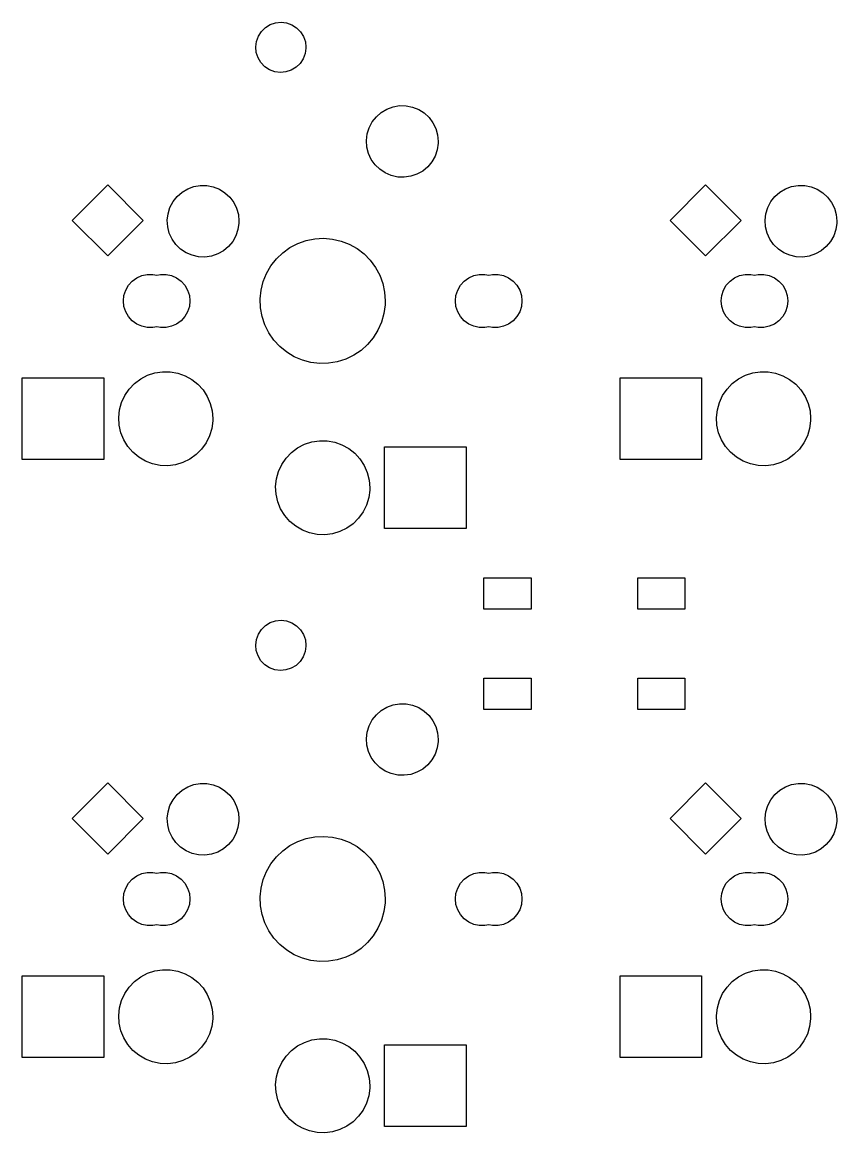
# Model space of a CAD drawing. Extents: x 62 to 249, y -153 to -61.
# Drawn here: x 61.67 to 87.63, y -114.51 to -79.13 of the extents above; entities that cross this region are included whole.
import ezdxf

# ---------------------------------------------------------------- set-up
doc = ezdxf.new("R2010")
doc.units = 0
doc.layers.add('BLACK', color=7, linetype='CONTINUOUS')

msp = doc.modelspace()

# ---------------------------------------------------------------- linework, layer by layer
at = {"layer": 'BLACK', "linetype": 'CONTINUOUS'}
for p, q in [((69.4222, -79.3029), (69.5741, -79.2094)), ((69.5741, -79.2094), (69.7429, -79.1519)), ((69.7429, -79.1519), (69.9203, -79.1333)), ((69.9203, -79.1333), (70.0974, -79.1544)), ((70.0974, -79.1544), (70.2654, -79.2142)), ((70.2654, -79.2142), (70.416, -79.3098)), ((69.1371, -79.7452), (69.1981, -79.5776)), ((69.1981, -79.5776), (69.2948, -79.4277)), ((69.2948, -79.4277), (69.4222, -79.3029)), ((70.416, -79.3098), (70.5417, -79.4364)), ((70.5417, -79.4364), (70.6362, -79.5876)), ((70.6362, -79.5876), (70.6948, -79.756)), ((69.1148, -79.9221), (69.1371, -79.7452)), ((69.1322, -80.0996), (69.1148, -79.9221)), ((70.6948, -79.756), (70.7147, -79.9333)), ((70.7147, -79.9333), (70.7144, -79.9556)), ((69.1885, -80.2688), (69.1322, -80.0996)), ((69.2809, -80.4214), (69.1885, -80.2688)), ((70.6262, -80.299), (70.5276, -80.4475)), ((70.6896, -80.1322), (70.6262, -80.299)), ((70.7144, -79.9556), (70.6896, -80.1322)), ((69.4048, -80.5497), (69.2809, -80.4214)), ((69.554, -80.6474), (69.4048, -80.5497)), ((69.7212, -80.7095), (69.554, -80.6474)), ((70.3984, -80.5705), (70.2452, -80.6618)), ((70.5276, -80.4475), (70.3984, -80.5705)), ((69.898, -80.7331), (69.7212, -80.7095)), ((70.0756, -80.7169), (69.898, -80.7331)), ((70.2452, -80.6618), (70.0756, -80.7169)), ((72.9579, -82.1442), (73.1152, -82.0063)), ((73.1152, -82.0063), (73.2949, -81.8993)), ((73.2949, -81.8993), (73.4912, -81.8269)), ((73.4912, -81.8269), (73.6973, -81.7915)), ((73.6973, -81.7915), (73.9065, -81.7943)), ((73.9065, -81.7943), (74.1116, -81.8351)), ((74.1116, -81.8351), (74.3059, -81.9126)), ((74.3059, -81.9126), (74.4828, -82.0242)), ((74.4828, -82.0242), (74.6364, -82.1662)), ((72.731, -82.4936), (72.8284, -82.3085)), ((72.8284, -82.3085), (72.9579, -82.1442)), ((74.6364, -82.1662), (74.7616, -82.3338)), ((74.7616, -82.3338), (74.8541, -82.5214)), ((72.6444, -82.9011), (72.669, -82.6934)), ((72.669, -82.6934), (72.731, -82.4936)), ((74.8541, -82.5214), (74.9109, -82.7227)), ((74.9109, -82.7227), (74.93, -82.931)), ((72.6581, -83.1098), (72.6444, -82.9011)), ((72.7096, -83.3125), (72.6581, -83.1098)), ((74.9284, -82.9908), (74.8984, -83.1978)), ((74.93, -82.931), (74.9284, -82.9908)), ((72.7971, -83.5025), (72.7096, -83.3125)), ((74.8312, -83.3959), (74.729, -83.5784)), ((74.8984, -83.1978), (74.8312, -83.3959)), ((72.9179, -83.6733), (72.7971, -83.5025)), ((73.0677, -83.8193), (72.9179, -83.6733)), ((73.2416, -83.9355), (73.0677, -83.8193)), ((74.5952, -83.7392), (74.4344, -83.873)), ((74.729, -83.5784), (74.5952, -83.7392)), ((73.4338, -84.0181), (73.2416, -83.9355)), ((73.6378, -84.0642), (73.4338, -84.0181)), ((73.8468, -84.0724), (73.6378, -84.0642)), ((74.0538, -84.0424), (73.8468, -84.0724)), ((74.2519, -83.9752), (74.0538, -84.0424)), ((74.4344, -83.873), (74.2519, -83.9752)), ((63.2679, -85.4487), (64.3993, -84.3173)), ((64.3993, -84.3173), (65.5307, -85.4487)), ((66.6079, -84.6842), (66.7652, -84.5463)), ((66.7652, -84.5463), (66.9449, -84.4393)), ((66.9449, -84.4393), (67.1412, -84.3669)), ((67.1412, -84.3669), (67.3473, -84.3315)), ((67.3473, -84.3315), (67.5565, -84.3343)), ((67.5565, -84.3343), (67.7616, -84.3751)), ((67.7616, -84.3751), (67.9559, -84.4526)), ((67.9559, -84.4526), (68.1328, -84.5642)), ((82.3179, -85.4487), (83.4493, -84.3173)), ((83.4493, -84.3173), (84.5807, -85.4487)), ((85.6579, -84.6842), (85.8152, -84.5463)), ((85.8152, -84.5463), (85.9949, -84.4393)), ((85.9949, -84.4393), (86.1912, -84.3669)), ((86.1912, -84.3669), (86.3973, -84.3315)), ((86.3973, -84.3315), (86.6065, -84.3343)), ((86.6065, -84.3343), (86.8116, -84.3751)), ((86.8116, -84.3751), (87.0059, -84.4526)), ((87.0059, -84.4526), (87.1828, -84.5642)), ((66.381, -85.0336), (66.4784, -84.8485)), ((66.4784, -84.8485), (66.6079, -84.6842)), ((68.1328, -84.5642), (68.2864, -84.7062)), ((68.2864, -84.7062), (68.4116, -84.8738)), ((68.4116, -84.8738), (68.5041, -85.0614)), ((85.431, -85.0336), (85.5284, -84.8485)), ((85.5284, -84.8485), (85.6579, -84.6842)), ((87.1828, -84.5642), (87.3364, -84.7062)), ((87.3364, -84.7062), (87.4616, -84.8738)), ((87.4616, -84.8738), (87.5541, -85.0614)), ((66.2944, -85.4411), (66.319, -85.2334)), ((66.319, -85.2334), (66.381, -85.0336)), ((68.5041, -85.0614), (68.5609, -85.2627)), ((85.3444, -85.4411), (85.369, -85.2334)), ((85.369, -85.2334), (85.431, -85.0336)), ((87.5541, -85.0614), (87.6109, -85.2627)), ((64.3993, -86.5801), (63.2679, -85.4487)), ((65.5307, -85.4487), (64.3993, -86.5801)), ((66.3081, -85.6498), (66.2944, -85.4411)), ((68.5784, -85.5308), (68.5484, -85.7378)), ((68.5609, -85.2627), (68.58, -85.471)), ((68.58, -85.471), (68.5784, -85.5308)), ((83.4493, -86.5801), (82.3179, -85.4487)), ((84.5807, -85.4487), (83.4493, -86.5801)), ((85.3581, -85.6498), (85.3444, -85.4411)), ((87.6284, -85.5308), (87.5984, -85.7378)), ((87.6109, -85.2627), (87.63, -85.471)), ((87.63, -85.471), (87.6284, -85.5308)), ((66.3596, -85.8525), (66.3081, -85.6498)), ((66.4471, -86.0425), (66.3596, -85.8525)), ((68.4812, -85.9359), (68.379, -86.1184)), ((68.5484, -85.7378), (68.4812, -85.9359)), ((85.4096, -85.8525), (85.3581, -85.6498)), ((85.4971, -86.0425), (85.4096, -85.8525)), ((87.5312, -85.9359), (87.429, -86.1184)), ((87.5984, -85.7378), (87.5312, -85.9359)), ((66.5679, -86.2133), (66.4471, -86.0425)), ((66.7177, -86.3593), (66.5679, -86.2133)), ((68.2452, -86.2792), (68.0844, -86.413)), ((68.379, -86.1184), (68.2452, -86.2792)), ((69.976, -86.4747), (70.2052, -86.3109)), ((70.2052, -86.3109), (70.4551, -86.1811)), ((70.4551, -86.1811), (70.7209, -86.0878)), ((70.7209, -86.0878), (70.9971, -86.0328)), ((70.9971, -86.0328), (71.2783, -86.0173)), ((71.2783, -86.0173), (71.5589, -86.0416)), ((71.5589, -86.0416), (71.8333, -86.1052)), ((71.8333, -86.1052), (72.096, -86.2069)), ((72.096, -86.2069), (72.3417, -86.3445)), ((85.6179, -86.2133), (85.4971, -86.0425)), ((85.7677, -86.3593), (85.6179, -86.2133)), ((87.2952, -86.2792), (87.1344, -86.413)), ((87.429, -86.1184), (87.2952, -86.2792)), ((66.8916, -86.4755), (66.7177, -86.3593)), ((67.0838, -86.5581), (66.8916, -86.4755)), ((67.2878, -86.6042), (67.0838, -86.5581)), ((67.4968, -86.6124), (67.2878, -86.6042)), ((67.7038, -86.5824), (67.4968, -86.6124)), ((67.9019, -86.5152), (67.7038, -86.5824)), ((68.0844, -86.413), (67.9019, -86.5152)), ((69.5979, -86.8903), (69.7722, -86.6691)), ((69.7722, -86.6691), (69.976, -86.4747)), ((72.3417, -86.3445), (72.5656, -86.5154)), ((72.5656, -86.5154), (72.7632, -86.7161)), ((85.9416, -86.4755), (85.7677, -86.3593)), ((86.1338, -86.5581), (85.9416, -86.4755)), ((86.3378, -86.6042), (86.1338, -86.5581)), ((86.5468, -86.6124), (86.3378, -86.6042)), ((86.7538, -86.5824), (86.5468, -86.6124)), ((86.9519, -86.5152), (86.7538, -86.5824)), ((87.1344, -86.413), (86.9519, -86.5152)), ((69.4564, -87.1338), (69.5979, -86.8903)), ((72.7632, -86.7161), (72.9305, -86.9426)), ((72.9305, -86.9426), (73.0642, -87.1905)), ((65.1776, -87.3787), (65.3216, -87.2741)), ((65.3216, -87.2741), (65.4841, -87.2017)), ((65.4841, -87.2017), (65.6581, -87.1648)), ((65.6581, -87.1648), (65.8359, -87.1648)), ((65.8359, -87.1648), (65.957, -87.1905)), ((65.957, -87.1905), (66.0781, -87.1648)), ((66.0781, -87.1648), (66.2559, -87.1648)), ((66.2559, -87.1648), (66.4299, -87.2017)), ((66.4299, -87.2017), (66.5924, -87.2741)), ((66.5924, -87.2741), (66.7364, -87.3787)), ((69.3507, -87.3949), (69.4564, -87.1338)), ((73.0642, -87.1905), (73.1617, -87.4547)), ((75.7576, -87.3787), (75.9016, -87.2741)), ((75.9016, -87.2741), (76.0641, -87.2017)), ((76.0641, -87.2017), (76.2381, -87.1648)), ((76.2381, -87.1648), (76.4159, -87.1648)), ((76.4159, -87.1648), (76.537, -87.1905)), ((76.537, -87.1905), (76.6581, -87.1648)), ((76.6581, -87.1648), (76.8359, -87.1648)), ((76.8359, -87.1648), (77.0099, -87.2017)), ((77.0099, -87.2017), (77.1724, -87.2741)), ((77.1724, -87.2741), (77.3164, -87.3787)), ((84.2276, -87.3787), (84.3715, -87.2741)), ((84.3715, -87.2741), (84.5341, -87.2017)), ((84.5341, -87.2017), (84.7081, -87.1648)), ((84.7081, -87.1648), (84.8859, -87.1648)), ((84.8859, -87.1648), (85.007, -87.1905)), ((85.007, -87.1905), (85.1281, -87.1648)), ((85.1281, -87.1648), (85.3059, -87.1648)), ((85.3059, -87.1648), (85.4799, -87.2017)), ((85.4799, -87.2017), (85.6424, -87.2741)), ((85.6424, -87.2741), (85.7864, -87.3787)), ((64.9147, -87.8341), (64.9697, -87.6649)), ((64.9697, -87.6649), (65.0586, -87.5109)), ((65.0586, -87.5109), (65.1776, -87.3787)), ((66.7364, -87.3787), (66.8554, -87.5109)), ((66.8554, -87.5109), (66.9443, -87.6649)), ((66.9443, -87.6649), (66.9993, -87.8341)), ((69.2541, -87.9484), (69.2828, -87.6682)), ((69.2828, -87.6682), (69.3507, -87.3949)), ((73.1617, -87.4547), (73.221, -87.7301)), ((73.221, -87.7301), (73.2409, -88.011)), ((75.4947, -87.8341), (75.5497, -87.6649)), ((75.5497, -87.6649), (75.6386, -87.5109)), ((75.6386, -87.5109), (75.7576, -87.3787)), ((77.3164, -87.3787), (77.4354, -87.5109)), ((77.4354, -87.5109), (77.5243, -87.6649)), ((77.5243, -87.6649), (77.5793, -87.8341)), ((83.9647, -87.8341), (84.0197, -87.6649)), ((84.0197, -87.6649), (84.1086, -87.5109)), ((84.1086, -87.5109), (84.2276, -87.3787)), ((85.7864, -87.3787), (85.9054, -87.5109)), ((85.9054, -87.5109), (85.9943, -87.6649)), ((85.9943, -87.6649), (86.0493, -87.8341)), ((64.8961, -88.011), (64.9147, -87.8341)), ((64.9147, -88.1879), (64.8961, -88.011)), ((66.9993, -87.8341), (67.0179, -88.011)), ((67.0179, -88.011), (66.9993, -88.1879)), ((69.2651, -88.2298), (69.2541, -87.9484)), ((73.2409, -88.011), (73.237, -88.1362)), ((75.4761, -88.011), (75.4947, -87.8341)), ((75.4947, -88.1879), (75.4761, -88.011)), ((77.5793, -87.8341), (77.5979, -88.011)), ((77.5979, -88.011), (77.5793, -88.1879)), ((83.9461, -88.011), (83.9647, -87.8341)), ((83.9647, -88.1879), (83.9461, -88.011)), ((86.0493, -87.8341), (86.0679, -88.011)), ((86.0679, -88.011), (86.0493, -88.1879)), ((64.9697, -88.3571), (64.9147, -88.1879)), ((65.0586, -88.5111), (64.9697, -88.3571)), ((66.9443, -88.3571), (66.8554, -88.5111)), ((66.9993, -88.1879), (66.9443, -88.3571)), ((69.3157, -88.5069), (69.2651, -88.2298)), ((73.1995, -88.4153), (73.123, -88.6864)), ((73.237, -88.1362), (73.1995, -88.4153)), ((75.5497, -88.3571), (75.4947, -88.1879)), ((75.6386, -88.5111), (75.5497, -88.3571)), ((77.5243, -88.3571), (77.4354, -88.5111)), ((77.5793, -88.1879), (77.5243, -88.3571)), ((84.0197, -88.3571), (83.9647, -88.1879)), ((84.1086, -88.5111), (84.0197, -88.3571)), ((85.9943, -88.3571), (85.9054, -88.5111)), ((86.0493, -88.1879), (85.9943, -88.3571)), ((65.1776, -88.6433), (65.0586, -88.5111)), ((65.3216, -88.7479), (65.1776, -88.6433)), ((65.4841, -88.8203), (65.3216, -88.7479)), ((66.5924, -88.7479), (66.4299, -88.8203)), ((66.7364, -88.6433), (66.5924, -88.7479)), ((66.8554, -88.5111), (66.7364, -88.6433)), ((69.4049, -88.774), (69.3157, -88.5069)), ((69.5308, -89.026), (69.4049, -88.774)), ((73.123, -88.6864), (73.0091, -88.944)), ((75.7576, -88.6433), (75.6386, -88.5111)), ((75.9016, -88.7479), (75.7576, -88.6433)), ((76.0641, -88.8203), (75.9016, -88.7479)), ((77.1724, -88.7479), (77.0099, -88.8203)), ((77.3164, -88.6433), (77.1724, -88.7479)), ((77.4354, -88.5111), (77.3164, -88.6433)), ((84.2276, -88.6433), (84.1086, -88.5111)), ((84.3715, -88.7479), (84.2276, -88.6433)), ((84.5341, -88.8203), (84.3715, -88.7479)), ((85.6424, -88.7479), (85.4799, -88.8203)), ((85.7864, -88.6433), (85.6424, -88.7479)), ((85.9054, -88.5111), (85.7864, -88.6433)), ((65.6581, -88.8572), (65.4841, -88.8203)), ((65.8359, -88.8572), (65.6581, -88.8572)), ((65.957, -88.8315), (65.8359, -88.8572)), ((66.0781, -88.8572), (65.957, -88.8315)), ((66.2559, -88.8572), (66.0781, -88.8572)), ((66.4299, -88.8203), (66.2559, -88.8572)), ((69.6909, -89.2577), (69.5308, -89.026)), ((73.0091, -88.944), (72.8601, -89.183)), ((76.2381, -88.8572), (76.0641, -88.8203)), ((76.4159, -88.8572), (76.2381, -88.8572)), ((76.537, -88.8315), (76.4159, -88.8572)), ((76.6581, -88.8572), (76.537, -88.8315)), ((76.8359, -88.8572), (76.6581, -88.8572)), ((77.0099, -88.8203), (76.8359, -88.8572)), ((84.7081, -88.8572), (84.5341, -88.8203)), ((84.8859, -88.8572), (84.7081, -88.8572)), ((85.007, -88.8315), (84.8859, -88.8572)), ((85.1281, -88.8572), (85.007, -88.8315)), ((85.3059, -88.8572), (85.1281, -88.8572)), ((85.4799, -88.8203), (85.3059, -88.8572)), ((69.8821, -89.4645), (69.6909, -89.2577)), ((70.1005, -89.6423), (69.8821, -89.4645)), ((72.6789, -89.3986), (72.4691, -89.5865)), ((72.8601, -89.183), (72.6789, -89.3986)), ((70.3418, -89.7876), (70.1005, -89.6423)), ((70.6011, -89.8974), (70.3418, -89.7876)), ((72.2349, -89.743), (71.981, -89.8649)), ((72.4691, -89.5865), (72.2349, -89.743)), ((70.8734, -89.9696), (70.6011, -89.8974)), ((71.1531, -90.0027), (70.8734, -89.9696)), ((71.4346, -89.9961), (71.1531, -90.0027)), ((71.7125, -89.9498), (71.4346, -89.9961)), ((71.981, -89.8649), (71.7125, -89.9498)), ((61.672, -93.061), (61.672, -90.461)), ((61.672, -90.461), (64.272, -90.461)), ((64.272, -90.461), (64.272, -93.061)), ((65.2511, -90.6393), (65.4477, -90.4917)), ((65.4477, -90.4917), (65.6657, -90.3782)), ((65.6657, -90.3782), (65.8994, -90.3018)), ((65.8994, -90.3018), (66.1424, -90.2647)), ((66.1424, -90.2647), (66.3882, -90.2677)), ((66.3882, -90.2677), (66.6302, -90.3108)), ((66.6302, -90.3108), (66.8619, -90.3928)), ((66.8619, -90.3928), (67.0771, -90.5116)), ((67.0771, -90.5116), (67.27, -90.664)), ((80.722, -93.061), (80.722, -90.461)), ((80.722, -90.461), (83.322, -90.461)), ((83.322, -90.461), (83.322, -93.061)), ((84.3011, -90.6393), (84.4977, -90.4917)), ((84.4977, -90.4917), (84.7157, -90.3782)), ((84.7157, -90.3782), (84.9494, -90.3018)), ((84.9494, -90.3018), (85.1924, -90.2647)), ((85.1924, -90.2647), (85.4382, -90.2677)), ((85.4382, -90.2677), (85.6802, -90.3108)), ((85.6802, -90.3108), (85.9119, -90.3928)), ((85.9119, -90.3928), (86.1271, -90.5116)), ((86.1271, -90.5116), (86.32, -90.664)), ((64.9428, -91.0201), (65.0813, -90.817)), ((65.0813, -90.817), (65.2511, -90.6393)), ((67.27, -90.664), (67.4354, -90.8458)), ((67.4354, -90.8458), (67.569, -91.0522)), ((83.9928, -91.0201), (84.1313, -90.817)), ((84.1313, -90.817), (84.3011, -90.6393)), ((86.32, -90.664), (86.4854, -90.8458)), ((86.4854, -90.8458), (86.619, -91.0522)), ((64.7736, -91.4799), (64.8393, -91.2431)), ((64.8393, -91.2431), (64.9428, -91.0201)), ((67.569, -91.0522), (67.667, -91.2776)), ((83.8236, -91.4799), (83.8893, -91.2431)), ((83.8893, -91.2431), (83.9928, -91.0201)), ((86.619, -91.0522), (86.717, -91.2776)), ((64.7474, -91.7244), (64.7736, -91.4799)), ((67.667, -91.2776), (67.7269, -91.516)), ((67.7269, -91.516), (67.747, -91.761)), ((83.7974, -91.7244), (83.8236, -91.4799)), ((86.717, -91.2776), (86.7769, -91.516)), ((86.7769, -91.516), (86.797, -91.761)), ((64.7616, -91.9698), (64.7474, -91.7244)), ((64.8156, -92.2096), (64.7616, -91.9698)), ((67.7452, -91.8343), (67.7131, -92.078)), ((67.747, -91.761), (67.7452, -91.8343)), ((83.8116, -91.9698), (83.7974, -91.7244)), ((83.8656, -92.2096), (83.8116, -91.9698)), ((86.7952, -91.8343), (86.7631, -92.078)), ((86.797, -91.761), (86.7952, -91.8343)), ((64.9081, -92.4373), (64.8156, -92.2096)), ((67.6417, -92.3132), (67.5328, -92.5336)), ((67.7131, -92.078), (67.6417, -92.3132)), ((83.9581, -92.4373), (83.8656, -92.2096)), ((86.6917, -92.3132), (86.5828, -92.5336)), ((86.7631, -92.078), (86.6917, -92.3132)), ((65.0366, -92.6469), (64.9081, -92.4373)), ((65.1975, -92.8327), (65.0366, -92.6469)), ((67.5328, -92.5336), (67.3893, -92.7332)), ((70.4477, -92.6917), (70.6657, -92.5782)), ((70.6657, -92.5782), (70.8994, -92.5018)), ((70.8994, -92.5018), (71.1424, -92.4647)), ((71.1424, -92.4647), (71.3882, -92.4677)), ((71.3882, -92.4677), (71.6302, -92.5108)), ((71.6302, -92.5108), (71.8619, -92.5928)), ((71.8619, -92.5928), (72.0771, -92.7116)), ((73.222, -95.261), (73.222, -92.661)), ((73.222, -92.661), (75.822, -92.661)), ((75.822, -92.661), (75.822, -95.261)), ((84.0866, -92.6469), (83.9581, -92.4373)), ((84.2475, -92.8327), (84.0866, -92.6469)), ((86.5828, -92.5336), (86.4393, -92.7332)), ((65.3866, -92.9897), (65.1975, -92.8327)), ((65.5989, -93.1137), (65.3866, -92.9897)), ((67.2152, -92.9067), (67.0151, -93.0494)), ((67.3893, -92.7332), (67.2152, -92.9067)), ((69.9428, -93.2201), (70.0813, -93.017)), ((70.0813, -93.017), (70.2511, -92.8393)), ((70.2511, -92.8393), (70.4477, -92.6917)), ((72.0771, -92.7116), (72.27, -92.864)), ((72.27, -92.864), (72.4354, -93.0458)), ((84.4366, -92.9897), (84.2475, -92.8327)), ((84.6489, -93.1137), (84.4366, -92.9897)), ((86.2652, -92.9067), (86.0651, -93.0494)), ((86.4393, -92.7332), (86.2652, -92.9067)), ((64.272, -93.061), (61.672, -93.061)), ((65.8285, -93.2014), (65.5989, -93.1137)), ((66.0694, -93.2504), (65.8285, -93.2014)), ((66.315, -93.2595), (66.0694, -93.2504)), ((66.5589, -93.2282), (66.315, -93.2595)), ((66.7943, -93.1576), (66.5589, -93.2282)), ((67.0151, -93.0494), (66.7943, -93.1576)), ((69.8393, -93.4431), (69.9428, -93.2201)), ((72.4354, -93.0458), (72.569, -93.2522)), ((72.569, -93.2522), (72.667, -93.4776)), ((83.322, -93.061), (80.722, -93.061)), ((84.8785, -93.2014), (84.6489, -93.1137)), ((85.1194, -93.2504), (84.8785, -93.2014)), ((85.365, -93.2595), (85.1194, -93.2504)), ((85.6089, -93.2282), (85.365, -93.2595)), ((85.8443, -93.1576), (85.6089, -93.2282)), ((86.0651, -93.0494), (85.8443, -93.1576)), ((69.7474, -93.9244), (69.7736, -93.6799)), ((69.7736, -93.6799), (69.8393, -93.4431)), ((72.667, -93.4776), (72.7269, -93.716)), ((72.7269, -93.716), (72.747, -93.961)), ((69.7616, -94.1698), (69.7474, -93.9244)), ((72.7452, -94.0343), (72.7131, -94.278)), ((72.747, -93.961), (72.7452, -94.0343)), ((69.8156, -94.4096), (69.7616, -94.1698)), ((69.9081, -94.6373), (69.8156, -94.4096)), ((72.7131, -94.278), (72.6417, -94.5132)), ((70.0366, -94.8469), (69.9081, -94.6373)), ((72.5328, -94.7336), (72.3893, -94.9332)), ((72.6417, -94.5132), (72.5328, -94.7336)), ((70.1975, -95.0327), (70.0366, -94.8469)), ((70.3866, -95.1897), (70.1975, -95.0327)), ((72.2152, -95.1067), (72.0151, -95.2494)), ((72.3893, -94.9332), (72.2152, -95.1067)), ((70.5989, -95.3137), (70.3866, -95.1897)), ((70.8285, -95.4014), (70.5989, -95.3137)), ((71.0694, -95.4504), (70.8285, -95.4014)), ((71.315, -95.4595), (71.0694, -95.4504)), ((71.5589, -95.4282), (71.315, -95.4595)), ((71.7943, -95.3576), (71.5589, -95.4282)), ((72.0151, -95.2494), (71.7943, -95.3576)), ((75.822, -95.261), (73.222, -95.261)), ((76.387, -97.831), (76.387, -96.831)), ((76.387, -96.831), (77.887, -96.831)), ((77.887, -96.831), (77.887, -97.831)), ((81.287, -97.831), (81.287, -96.831)), ((81.287, -96.831), (82.787, -96.831)), ((82.787, -96.831), (82.787, -97.831)), ((77.887, -97.831), (76.387, -97.831)), ((82.787, -97.831), (81.287, -97.831)), ((69.4222, -98.3529), (69.5741, -98.2594)), ((69.5741, -98.2594), (69.7429, -98.2019)), ((69.7429, -98.2019), (69.9203, -98.1833)), ((69.9203, -98.1833), (70.0974, -98.2044)), ((70.0974, -98.2044), (70.2654, -98.2642)), ((70.2654, -98.2642), (70.416, -98.3598)), ((69.1371, -98.7952), (69.1981, -98.6276)), ((69.1981, -98.6276), (69.2948, -98.4777)), ((69.2948, -98.4777), (69.4222, -98.3529)), ((70.416, -98.3598), (70.5417, -98.4864)), ((70.5417, -98.4864), (70.6362, -98.6376)), ((70.6362, -98.6376), (70.6948, -98.806)), ((69.1148, -98.9721), (69.1371, -98.7952)), ((69.1322, -99.1496), (69.1148, -98.9721)), ((70.7144, -99.0056), (70.6896, -99.1822)), ((70.6948, -98.806), (70.7147, -98.9833)), ((70.7147, -98.9833), (70.7144, -99.0056)), ((69.1885, -99.3188), (69.1322, -99.1496)), ((69.2809, -99.4714), (69.1885, -99.3188)), ((70.6262, -99.349), (70.5276, -99.4975)), ((70.6896, -99.1822), (70.6262, -99.349)), ((69.4048, -99.5997), (69.2809, -99.4714)), ((69.554, -99.6974), (69.4048, -99.5997)), ((69.7212, -99.7595), (69.554, -99.6974)), ((70.2452, -99.7118), (70.0756, -99.7669)), ((70.3984, -99.6205), (70.2452, -99.7118)), ((70.5276, -99.4975), (70.3984, -99.6205)), ((69.898, -99.7831), (69.7212, -99.7595)), ((70.0756, -99.7669), (69.898, -99.7831)), ((76.387, -101.031), (76.387, -100.031)), ((76.387, -100.031), (77.887, -100.031)), ((77.887, -100.031), (77.887, -101.031)), ((81.287, -101.031), (81.287, -100.031)), ((81.287, -100.031), (82.787, -100.031)), ((82.787, -100.031), (82.787, -101.031)), ((72.9579, -101.194), (73.1152, -101.056)), ((73.1152, -101.056), (73.2949, -100.949)), ((73.2949, -100.949), (73.4912, -100.877)), ((73.4912, -100.877), (73.6973, -100.842)), ((73.6973, -100.842), (73.9065, -100.844)), ((73.9065, -100.844), (74.1116, -100.885)), ((74.1116, -100.885), (74.3059, -100.963)), ((74.3059, -100.963), (74.4828, -101.074)), ((74.4828, -101.074), (74.6364, -101.216)), ((77.887, -101.031), (76.387, -101.031)), ((82.787, -101.031), (81.287, -101.031)), ((72.731, -101.544), (72.8284, -101.358)), ((72.8284, -101.358), (72.9579, -101.194)), ((74.6364, -101.216), (74.7616, -101.384)), ((74.7616, -101.384), (74.8541, -101.571)), ((72.6444, -101.951), (72.669, -101.743)), ((72.669, -101.743), (72.731, -101.544)), ((74.8541, -101.571), (74.9109, -101.773)), ((74.9109, -101.773), (74.93, -101.981)), ((72.6581, -102.16), (72.6444, -101.951)), ((72.7096, -102.363), (72.6581, -102.16)), ((74.9284, -102.041), (74.8984, -102.248)), ((74.93, -101.981), (74.9284, -102.041)), ((72.7971, -102.552), (72.7096, -102.363)), ((72.9179, -102.723), (72.7971, -102.552)), ((74.8312, -102.446), (74.729, -102.628)), ((74.8984, -102.248), (74.8312, -102.446)), ((73.0677, -102.869), (72.9179, -102.723)), ((73.2416, -102.985), (73.0677, -102.869)), ((74.4344, -102.923), (74.2519, -103.025)), ((74.5952, -102.789), (74.4344, -102.923)), ((74.729, -102.628), (74.5952, -102.789)), ((73.4338, -103.068), (73.2416, -102.985)), ((73.6378, -103.114), (73.4338, -103.068)), ((73.8468, -103.122), (73.6378, -103.114)), ((74.0538, -103.092), (73.8468, -103.122)), ((74.2519, -103.025), (74.0538, -103.092)), ((63.2679, -104.499), (64.3993, -103.367)), ((64.3993, -103.367), (65.5307, -104.499)), ((66.6079, -103.734), (66.7652, -103.596)), ((66.7652, -103.596), (66.9449, -103.489)), ((66.9449, -103.489), (67.1412, -103.417)), ((67.1412, -103.417), (67.3473, -103.382)), ((67.3473, -103.382), (67.5565, -103.384)), ((67.5565, -103.384), (67.7616, -103.425)), ((67.7616, -103.425), (67.9559, -103.503)), ((67.9559, -103.503), (68.1328, -103.614)), ((68.1328, -103.614), (68.2864, -103.756)), ((82.3179, -104.499), (83.4493, -103.367)), ((83.4493, -103.367), (84.5807, -104.499)), ((85.6579, -103.734), (85.8152, -103.596)), ((85.8152, -103.596), (85.9949, -103.489)), ((85.9949, -103.489), (86.1912, -103.417)), ((86.1912, -103.417), (86.3973, -103.382)), ((86.3973, -103.382), (86.6065, -103.384)), ((86.6065, -103.384), (86.8116, -103.425)), ((86.8116, -103.425), (87.0059, -103.503)), ((87.0059, -103.503), (87.1828, -103.614)), ((87.1828, -103.614), (87.3364, -103.756)), ((66.381, -104.084), (66.4784, -103.898)), ((66.4784, -103.898), (66.6079, -103.734)), ((68.2864, -103.756), (68.4116, -103.924)), ((68.4116, -103.924), (68.5041, -104.111)), ((85.431, -104.084), (85.5284, -103.898)), ((85.5284, -103.898), (85.6579, -103.734)), ((87.3364, -103.756), (87.4616, -103.924)), ((87.4616, -103.924), (87.5541, -104.111)), ((66.2944, -104.491), (66.319, -104.283)), ((66.319, -104.283), (66.381, -104.084)), ((68.5041, -104.111), (68.5609, -104.313)), ((68.5609, -104.313), (68.58, -104.521)), ((85.3444, -104.491), (85.369, -104.283)), ((85.369, -104.283), (85.431, -104.084)), ((87.5541, -104.111), (87.6109, -104.313)), ((87.6109, -104.313), (87.63, -104.521)), ((64.3993, -105.63), (63.2679, -104.499)), ((65.5307, -104.499), (64.3993, -105.63)), ((66.3081, -104.7), (66.2944, -104.491)), ((66.3596, -104.903), (66.3081, -104.7)), ((68.5784, -104.581), (68.5484, -104.788)), ((68.58, -104.521), (68.5784, -104.581)), ((83.4493, -105.63), (82.3179, -104.499)), ((84.5807, -104.499), (83.4493, -105.63)), ((85.3581, -104.7), (85.3444, -104.491)), ((85.4096, -104.903), (85.3581, -104.7)), ((87.6284, -104.581), (87.5984, -104.788)), ((87.63, -104.521), (87.6284, -104.581)), ((66.4471, -105.093), (66.3596, -104.903)), ((68.4812, -104.986), (68.379, -105.168)), ((68.5484, -104.788), (68.4812, -104.986)), ((85.4971, -105.093), (85.4096, -104.903)), ((87.5312, -104.986), (87.429, -105.168)), ((87.5984, -104.788), (87.5312, -104.986)), ((66.5679, -105.263), (66.4471, -105.093)), ((66.7177, -105.409), (66.5679, -105.263)), ((66.8916, -105.525), (66.7177, -105.409)), ((68.2452, -105.329), (68.0844, -105.463)), ((68.379, -105.168), (68.2452, -105.329)), ((69.976, -105.525), (70.2052, -105.361)), ((70.2052, -105.361), (70.4551, -105.231)), ((70.4551, -105.231), (70.7209, -105.138)), ((70.7209, -105.138), (70.9971, -105.083)), ((70.9971, -105.083), (71.2783, -105.067)), ((71.2783, -105.067), (71.5589, -105.092)), ((71.5589, -105.092), (71.8333, -105.155)), ((71.8333, -105.155), (72.096, -105.257)), ((72.096, -105.257), (72.3417, -105.394)), ((72.3417, -105.394), (72.5656, -105.565)), ((85.6179, -105.263), (85.4971, -105.093)), ((85.7677, -105.409), (85.6179, -105.263)), ((85.9416, -105.525), (85.7677, -105.409)), ((87.2952, -105.329), (87.1344, -105.463)), ((87.429, -105.168), (87.2952, -105.329)), ((67.0838, -105.608), (66.8916, -105.525)), ((67.2878, -105.654), (67.0838, -105.608)), ((67.4968, -105.662), (67.2878, -105.654)), ((67.7038, -105.632), (67.4968, -105.662)), ((67.9019, -105.565), (67.7038, -105.632)), ((68.0844, -105.463), (67.9019, -105.565)), ((69.5979, -105.94), (69.7722, -105.719)), ((69.7722, -105.719), (69.976, -105.525)), ((72.5656, -105.565), (72.7632, -105.766)), ((72.7632, -105.766), (72.9305, -105.993)), ((86.1338, -105.608), (85.9416, -105.525)), ((86.3378, -105.654), (86.1338, -105.608)), ((86.5468, -105.662), (86.3378, -105.654)), ((86.7538, -105.632), (86.5468, -105.662)), ((86.9519, -105.565), (86.7538, -105.632)), ((87.1344, -105.463), (86.9519, -105.565)), ((69.4564, -106.184), (69.5979, -105.94)), ((72.9305, -105.993), (73.0642, -106.24)), ((65.0586, -106.561), (65.1776, -106.429)), ((65.1776, -106.429), (65.3216, -106.324)), ((65.3216, -106.324), (65.4841, -106.252)), ((65.4841, -106.252), (65.6581, -106.215)), ((65.6581, -106.215), (65.8359, -106.215)), ((65.8359, -106.215), (65.957, -106.24)), ((65.957, -106.24), (66.0781, -106.215)), ((66.0781, -106.215), (66.2559, -106.215)), ((66.2559, -106.215), (66.4299, -106.252)), ((66.4299, -106.252), (66.5924, -106.324)), ((66.5924, -106.324), (66.7364, -106.429)), ((66.7364, -106.429), (66.8554, -106.561)), ((69.2828, -106.718), (69.3507, -106.445)), ((69.3507, -106.445), (69.4564, -106.184)), ((73.0642, -106.24), (73.1617, -106.505)), ((75.6386, -106.561), (75.7576, -106.429)), ((75.7576, -106.429), (75.9016, -106.324)), ((75.9016, -106.324), (76.0641, -106.252)), ((76.0641, -106.252), (76.2381, -106.215)), ((76.2381, -106.215), (76.4159, -106.215)), ((76.4159, -106.215), (76.537, -106.24)), ((76.537, -106.24), (76.6581, -106.215)), ((76.6581, -106.215), (76.8359, -106.215)), ((76.8359, -106.215), (77.0099, -106.252)), ((77.0099, -106.252), (77.1724, -106.324)), ((77.1724, -106.324), (77.3164, -106.429)), ((77.3164, -106.429), (77.4354, -106.561)), ((84.1086, -106.561), (84.2276, -106.429)), ((84.2276, -106.429), (84.3715, -106.324)), ((84.3715, -106.324), (84.5341, -106.252)), ((84.5341, -106.252), (84.7081, -106.215)), ((84.7081, -106.215), (84.8859, -106.215)), ((84.8859, -106.215), (85.007, -106.24)), ((85.007, -106.24), (85.1281, -106.215)), ((85.1281, -106.215), (85.3059, -106.215)), ((85.3059, -106.215), (85.4799, -106.252)), ((85.4799, -106.252), (85.6424, -106.324)), ((85.6424, -106.324), (85.7864, -106.429)), ((85.7864, -106.429), (85.9054, -106.561)), ((64.9147, -106.884), (64.9697, -106.715)), ((64.9697, -106.715), (65.0586, -106.561)), ((66.8554, -106.561), (66.9443, -106.715)), ((66.9443, -106.715), (66.9993, -106.884)), ((69.2541, -106.998), (69.2828, -106.718)), ((73.1617, -106.505), (73.221, -106.78)), ((73.221, -106.78), (73.2409, -107.061)), ((75.4947, -106.884), (75.5497, -106.715)), ((75.5497, -106.715), (75.6386, -106.561)), ((77.4354, -106.561), (77.5243, -106.715)), ((77.5243, -106.715), (77.5793, -106.884)), ((83.9647, -106.884), (84.0197, -106.715)), ((84.0197, -106.715), (84.1086, -106.561)), ((85.9054, -106.561), (85.9943, -106.715)), ((85.9943, -106.715), (86.0493, -106.884)), ((64.8961, -107.061), (64.9147, -106.884)), ((64.9147, -107.238), (64.8961, -107.061)), ((66.9993, -106.884), (67.0179, -107.061)), ((67.0179, -107.061), (66.9993, -107.238)), ((69.2651, -107.28), (69.2541, -106.998)), ((73.237, -107.186), (73.1995, -107.465)), ((73.2409, -107.061), (73.237, -107.186)), ((75.4761, -107.061), (75.4947, -106.884)), ((75.4947, -107.238), (75.4761, -107.061)), ((77.5793, -106.884), (77.5979, -107.061)), ((77.5979, -107.061), (77.5793, -107.238)), ((83.9461, -107.061), (83.9647, -106.884)), ((83.9647, -107.238), (83.9461, -107.061)), ((86.0493, -106.884), (86.0679, -107.061)), ((86.0679, -107.061), (86.0493, -107.238)), ((64.9697, -107.407), (64.9147, -107.238)), ((65.0586, -107.561), (64.9697, -107.407)), ((66.9443, -107.407), (66.8554, -107.561)), ((66.9993, -107.238), (66.9443, -107.407)), ((69.3157, -107.557), (69.2651, -107.28)), ((73.1995, -107.465), (73.123, -107.736)), ((75.5497, -107.407), (75.4947, -107.238)), ((75.6386, -107.561), (75.5497, -107.407)), ((77.5243, -107.407), (77.4354, -107.561)), ((77.5793, -107.238), (77.5243, -107.407)), ((84.0197, -107.407), (83.9647, -107.238)), ((84.1086, -107.561), (84.0197, -107.407)), ((85.9943, -107.407), (85.9054, -107.561)), ((86.0493, -107.238), (85.9943, -107.407)), ((65.1776, -107.693), (65.0586, -107.561)), ((65.3216, -107.798), (65.1776, -107.693)), ((65.4841, -107.87), (65.3216, -107.798)), ((65.6581, -107.907), (65.4841, -107.87)), ((65.957, -107.882), (65.8359, -107.907)), ((66.0781, -107.907), (65.957, -107.882)), ((66.4299, -107.87), (66.2559, -107.907)), ((66.5924, -107.798), (66.4299, -107.87)), ((66.7364, -107.693), (66.5924, -107.798)), ((66.8554, -107.561), (66.7364, -107.693)), ((69.4049, -107.824), (69.3157, -107.557)), ((69.5308, -108.076), (69.4049, -107.824)), ((73.123, -107.736), (73.0091, -107.994)), ((75.7576, -107.693), (75.6386, -107.561)), ((75.9016, -107.798), (75.7576, -107.693)), ((76.0641, -107.87), (75.9016, -107.798)), ((76.2381, -107.907), (76.0641, -107.87)), ((76.537, -107.882), (76.4159, -107.907)), ((76.6581, -107.907), (76.537, -107.882)), ((77.0099, -107.87), (76.8359, -107.907)), ((77.1724, -107.798), (77.0099, -107.87)), ((77.3164, -107.693), (77.1724, -107.798)), ((77.4354, -107.561), (77.3164, -107.693)), ((84.2276, -107.693), (84.1086, -107.561)), ((84.3715, -107.798), (84.2276, -107.693)), ((84.5341, -107.87), (84.3715, -107.798)), ((84.7081, -107.907), (84.5341, -107.87)), ((85.007, -107.882), (84.8859, -107.907)), ((85.1281, -107.907), (85.007, -107.882)), ((85.4799, -107.87), (85.3059, -107.907)), ((85.6424, -107.798), (85.4799, -107.87)), ((85.7864, -107.693), (85.6424, -107.798)), ((85.9054, -107.561), (85.7864, -107.693)), ((65.8359, -107.907), (65.6581, -107.907)), ((66.2559, -107.907), (66.0781, -107.907)), ((69.6909, -108.308), (69.5308, -108.076)), ((72.8601, -108.233), (72.6789, -108.449)), ((73.0091, -107.994), (72.8601, -108.233)), ((76.4159, -107.907), (76.2381, -107.907)), ((76.8359, -107.907), (76.6581, -107.907)), ((84.8859, -107.907), (84.7081, -107.907)), ((85.3059, -107.907), (85.1281, -107.907)), ((69.8821, -108.514), (69.6909, -108.308)), ((70.1005, -108.692), (69.8821, -108.514)), ((72.6789, -108.449), (72.4691, -108.636)), ((70.3418, -108.838), (70.1005, -108.692)), ((70.6011, -108.947), (70.3418, -108.838)), ((70.8734, -109.02), (70.6011, -108.947)), ((71.981, -108.915), (71.7125, -109)), ((72.2349, -108.793), (71.981, -108.915)), ((72.4691, -108.636), (72.2349, -108.793)), ((71.1531, -109.053), (70.8734, -109.02)), ((71.4346, -109.046), (71.1531, -109.053)), ((71.7125, -109), (71.4346, -109.046)), ((61.672, -112.111), (61.672, -109.511)), ((61.672, -109.511), (64.272, -109.511)), ((64.272, -109.511), (64.272, -112.111)), ((65.2511, -109.689), (65.4477, -109.542)), ((65.4477, -109.542), (65.6657, -109.428)), ((65.6657, -109.428), (65.8994, -109.352)), ((65.8994, -109.352), (66.1424, -109.315)), ((66.1424, -109.315), (66.3882, -109.318)), ((66.3882, -109.318), (66.6302, -109.361)), ((66.6302, -109.361), (66.8619, -109.443)), ((66.8619, -109.443), (67.0771, -109.562)), ((67.0771, -109.562), (67.27, -109.714)), ((80.722, -112.111), (80.722, -109.511)), ((80.722, -109.511), (83.322, -109.511)), ((83.322, -109.511), (83.322, -112.111)), ((84.3011, -109.689), (84.4977, -109.542)), ((84.4977, -109.542), (84.7157, -109.428)), ((84.7157, -109.428), (84.9494, -109.352)), ((84.9494, -109.352), (85.1924, -109.315)), ((85.1924, -109.315), (85.4382, -109.318)), ((85.4382, -109.318), (85.6802, -109.361)), ((85.6802, -109.361), (85.9119, -109.443)), ((85.9119, -109.443), (86.1271, -109.562)), ((86.1271, -109.562), (86.32, -109.714)), ((64.9428, -110.07), (65.0813, -109.867)), ((65.0813, -109.867), (65.2511, -109.689)), ((67.27, -109.714), (67.4354, -109.896)), ((67.4354, -109.896), (67.569, -110.102)), ((83.9928, -110.07), (84.1313, -109.867)), ((84.1313, -109.867), (84.3011, -109.689)), ((86.32, -109.714), (86.4854, -109.896)), ((86.4854, -109.896), (86.619, -110.102)), ((64.7736, -110.53), (64.8393, -110.293)), ((64.8393, -110.293), (64.9428, -110.07)), ((67.569, -110.102), (67.667, -110.328)), ((67.667, -110.328), (67.7269, -110.566)), ((83.8236, -110.53), (83.8893, -110.293)), ((83.8893, -110.293), (83.9928, -110.07)), ((86.619, -110.102), (86.717, -110.328)), ((86.717, -110.328), (86.7769, -110.566)), ((64.7474, -110.774), (64.7736, -110.53)), ((67.7269, -110.566), (67.747, -110.811)), ((83.7974, -110.774), (83.8236, -110.53)), ((86.7769, -110.566), (86.797, -110.811)), ((64.7616, -111.02), (64.7474, -110.774)), ((64.8156, -111.26), (64.7616, -111.02)), ((67.7452, -110.884), (67.7131, -111.128)), ((67.747, -110.811), (67.7452, -110.884)), ((83.8116, -111.02), (83.7974, -110.774)), ((83.8656, -111.26), (83.8116, -111.02)), ((86.7952, -110.884), (86.7631, -111.128)), ((86.797, -110.811), (86.7952, -110.884)), ((64.9081, -111.487), (64.8156, -111.26)), ((67.6417, -111.363), (67.5328, -111.584)), ((67.7131, -111.128), (67.6417, -111.363)), ((83.9581, -111.487), (83.8656, -111.26)), ((86.6917, -111.363), (86.5827, -111.584)), ((86.7631, -111.128), (86.6917, -111.363)), ((65.0366, -111.697), (64.9081, -111.487)), ((65.1975, -111.883), (65.0366, -111.697)), ((67.3893, -111.783), (67.2152, -111.957)), ((67.5328, -111.584), (67.3893, -111.783)), ((70.2511, -111.889), (70.4477, -111.742)), ((70.4477, -111.742), (70.6657, -111.628)), ((70.6657, -111.628), (70.8994, -111.552)), ((70.8994, -111.552), (71.1424, -111.515)), ((71.1424, -111.515), (71.3882, -111.518)), ((71.3882, -111.518), (71.6302, -111.561)), ((71.6302, -111.561), (71.8619, -111.643)), ((71.8619, -111.643), (72.0771, -111.762)), ((72.0771, -111.762), (72.27, -111.914)), ((73.222, -114.311), (73.222, -111.711)), ((73.222, -111.711), (75.822, -111.711)), ((75.822, -111.711), (75.822, -114.311)), ((84.0866, -111.697), (83.9581, -111.487)), ((84.2475, -111.883), (84.0866, -111.697)), ((86.4393, -111.783), (86.2652, -111.957)), ((86.5827, -111.584), (86.4393, -111.783)), ((64.272, -112.111), (61.672, -112.111)), ((65.3866, -112.04), (65.1975, -111.883)), ((65.5989, -112.164), (65.3866, -112.04)), ((67.0151, -112.099), (66.7943, -112.208)), ((67.2152, -111.957), (67.0151, -112.099)), ((69.9428, -112.27), (70.0813, -112.067)), ((70.0813, -112.067), (70.2511, -111.889)), ((72.27, -111.914), (72.4354, -112.096)), ((72.4354, -112.096), (72.569, -112.302)), ((83.322, -112.111), (80.722, -112.111)), ((84.4366, -112.04), (84.2475, -111.883)), ((84.6489, -112.164), (84.4366, -112.04)), ((86.0651, -112.099), (85.8443, -112.208)), ((86.2652, -111.957), (86.0651, -112.099)), ((65.8285, -112.251), (65.5989, -112.164)), ((66.0694, -112.3), (65.8285, -112.251)), ((66.315, -112.309), (66.0694, -112.3)), ((66.5589, -112.278), (66.315, -112.309)), ((66.7943, -112.208), (66.5589, -112.278)), ((69.7736, -112.73), (69.8393, -112.493)), ((69.8393, -112.493), (69.9428, -112.27)), ((72.569, -112.302), (72.667, -112.528)), ((84.8785, -112.251), (84.6489, -112.164)), ((85.1194, -112.3), (84.8785, -112.251)), ((85.365, -112.309), (85.1194, -112.3)), ((85.6089, -112.278), (85.365, -112.309)), ((85.8443, -112.208), (85.6089, -112.278)), ((69.7474, -112.974), (69.7736, -112.73)), ((72.667, -112.528), (72.7269, -112.766)), ((72.7269, -112.766), (72.747, -113.011)), ((69.7616, -113.22), (69.7474, -112.974)), ((72.7452, -113.084), (72.7131, -113.328)), ((72.747, -113.011), (72.7452, -113.084)), ((69.8156, -113.46), (69.7616, -113.22)), ((69.9081, -113.687), (69.8156, -113.46)), ((72.7131, -113.328), (72.6417, -113.563)), ((70.0366, -113.897), (69.9081, -113.687)), ((70.1975, -114.083), (70.0366, -113.897)), ((72.5328, -113.784), (72.3893, -113.983)), ((72.6417, -113.563), (72.5328, -113.784)), ((70.3866, -114.24), (70.1975, -114.083)), ((70.5989, -114.364), (70.3866, -114.24)), ((72.2152, -114.157), (72.0151, -114.299)), ((72.3893, -113.983), (72.2152, -114.157)), ((70.8285, -114.451), (70.5989, -114.364)), ((71.0694, -114.5), (70.8285, -114.451)), ((71.315, -114.509), (71.0694, -114.5)), ((71.5589, -114.478), (71.315, -114.509)), ((71.7943, -114.408), (71.5589, -114.478)), ((72.0151, -114.299), (71.7943, -114.408)), ((75.822, -114.311), (73.222, -114.311))]:
    msp.add_line(p, q, dxfattribs=at)

doc.saveas('drawing.dxf')
